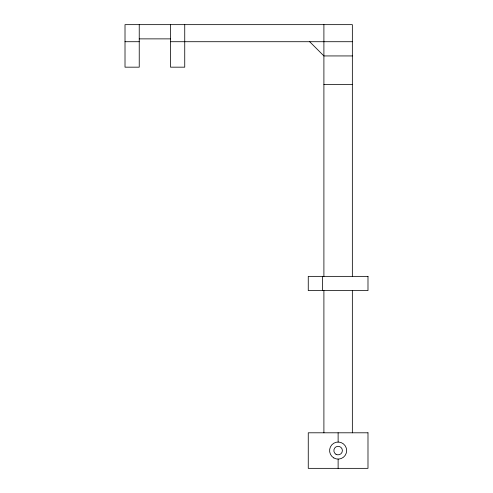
<?xml version="1.0" encoding="UTF-8"?>
<svg xmlns="http://www.w3.org/2000/svg" width="493" height="493" viewBox="0 0 493 493"><rect width="100%" height="100%" fill="white"/><g stroke="black" fill="none" stroke-linecap="round" stroke-linejoin="round"><path stroke-width="0.74" d="M139.236 38.873L170.516 38.873M125.012 41.714L139.236 41.714M170.516 41.714L352.347 41.714M352.347 55.937L323.901 55.937L309.684 41.714M323.901 84.377L352.347 84.377M352.347 276.363L352.347 24.65L125.012 24.65L125.012 67.171L139.236 67.171L139.236 24.65M352.347 290.587L352.347 432.799M338.124 432.799L338.124 442.042M338.124 459.106L338.124 468.35M323.901 24.65L323.901 276.363M323.901 290.587L323.901 432.799M322.484 276.363L322.484 290.587M184.739 24.65L184.739 67.171L170.516 67.171L170.516 24.65M367.988 276.363L308.261 276.363L308.261 290.587L367.988 290.587L367.988 276.363M367.988 432.799L308.261 432.799L308.261 468.35L367.988 468.35L367.988 432.799M333.86 457.96A8.535 8.535 0 0 0 346.659 450.571A8.535 8.535 0 0 0 333.86 443.182A8.535 8.535 0 0 0 333.86 457.96M335.992 454.269A4.264 4.264 0 0 0 342.389 450.571A4.264 4.264 0 0 0 335.992 446.88A4.264 4.264 0 0 0 335.992 454.269"/></g></svg>
